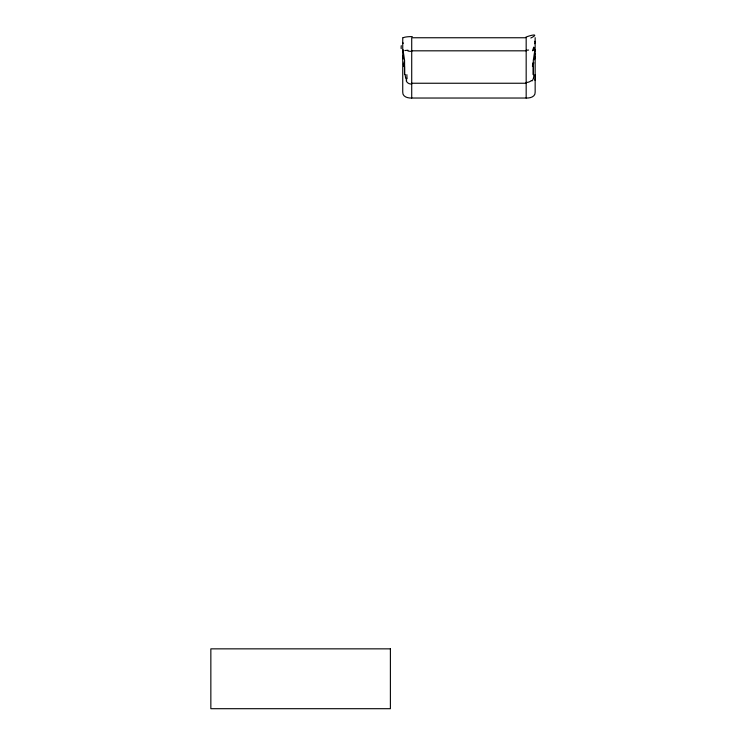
<?xml version="1.0" encoding="UTF-8"?>
<svg xmlns="http://www.w3.org/2000/svg" width="746" height="746" viewBox="0 0 746 746"><rect width="100%" height="100%" fill="white"/><g stroke="black" fill="none" stroke-linecap="round" stroke-linejoin="round"><path stroke-width="1.12" d="M535.152 56.22L534.472 59.773M535.152 42.447L534.5 43.706M534.929 49.572L533.315 60.333L533.231 74.609M533.651 63.363L533.782 62.673M402.737 37.654L402.737 92.038C402.355 96.849 407.931 98.248 411.717 98.034L526.172 98.034C529.958 98.248 535.535 96.859 535.152 92.038L535.152 37.654M534.481 41.394L535.152 41.394M411.717 50.821L526.172 50.821M534.481 53.964L535.152 53.964M411.717 83.244L526.172 83.244M403.157 43.427L402.737 42.447M403.185 58.897L402.737 56.22M403.968 62.002L404.239 63.363M402.952 49.572L404.574 60.333L404.649 74.609M533.353 66.534L533.353 74.609M526.172 98.034L526.172 37.757L411.717 37.757L411.717 98.034M404.528 66.534L404.528 74.609M405.591 77.743A9.605 5.763 -90 0 1 405.283 74.619M406.663 80.242A8.243 6.201 -86.1 0 1 405.787 77.752M411.708 84.018A6.434 5.837 -51 0 1 406.141 80.708M401.189 48.649A19.368 10.854 57 0 1 401.264 45.646M403.269 37.692A8.803 1.753 0 0 1 412.296 36.619M402.859 50.625A7.6 1.846 39.5 0 1 402.84 50.318M531.366 80.512A6.434 4.644 0 0 1 526.163 82.47M533.465 78.069A8.243 7.385 60.5 0 1 531.991 80.978M533.847 74.609A9.605 7.003 87.3 0 1 533.446 78.153M533.325 48.098A19.368 8.066 -66.5 0 1 532.924 50.625M525.855 37.132A8.803 1.371 -20.7 0 1 534.322 35.015A8.803 1.371 -20.7 0 1 530.826 38.009M535.041 50.318A7.6 1.846 -39.5 0 1 535.022 50.625M535.33 74.563A18.501 14.715 84.7 0 1 534.901 80.242M532.485 66.515A10.686 6.677 -90 0 1 532.914 62.916M407.102 78.712A18.501 10.407 -90 0 1 406.878 74.665M403.418 63.848A10.686 4.942 87.9 0 1 403.67 66.553M533.632 47.175A8.43 2.229 -34.4 0 1 532.485 50.747M528.606 50.047A8.542 2.238 -1.8 0 1 526.163 50.224M411.708 51.353A8.542 3.366 0 0 1 407.903 50.989M404.826 50.588A8.43 1.968 2.5 0 1 407.997 50.262M390.391 648.852L210.848 648.852L210.848 708.7L390.391 708.7L390.391 648.852"/></g></svg>
